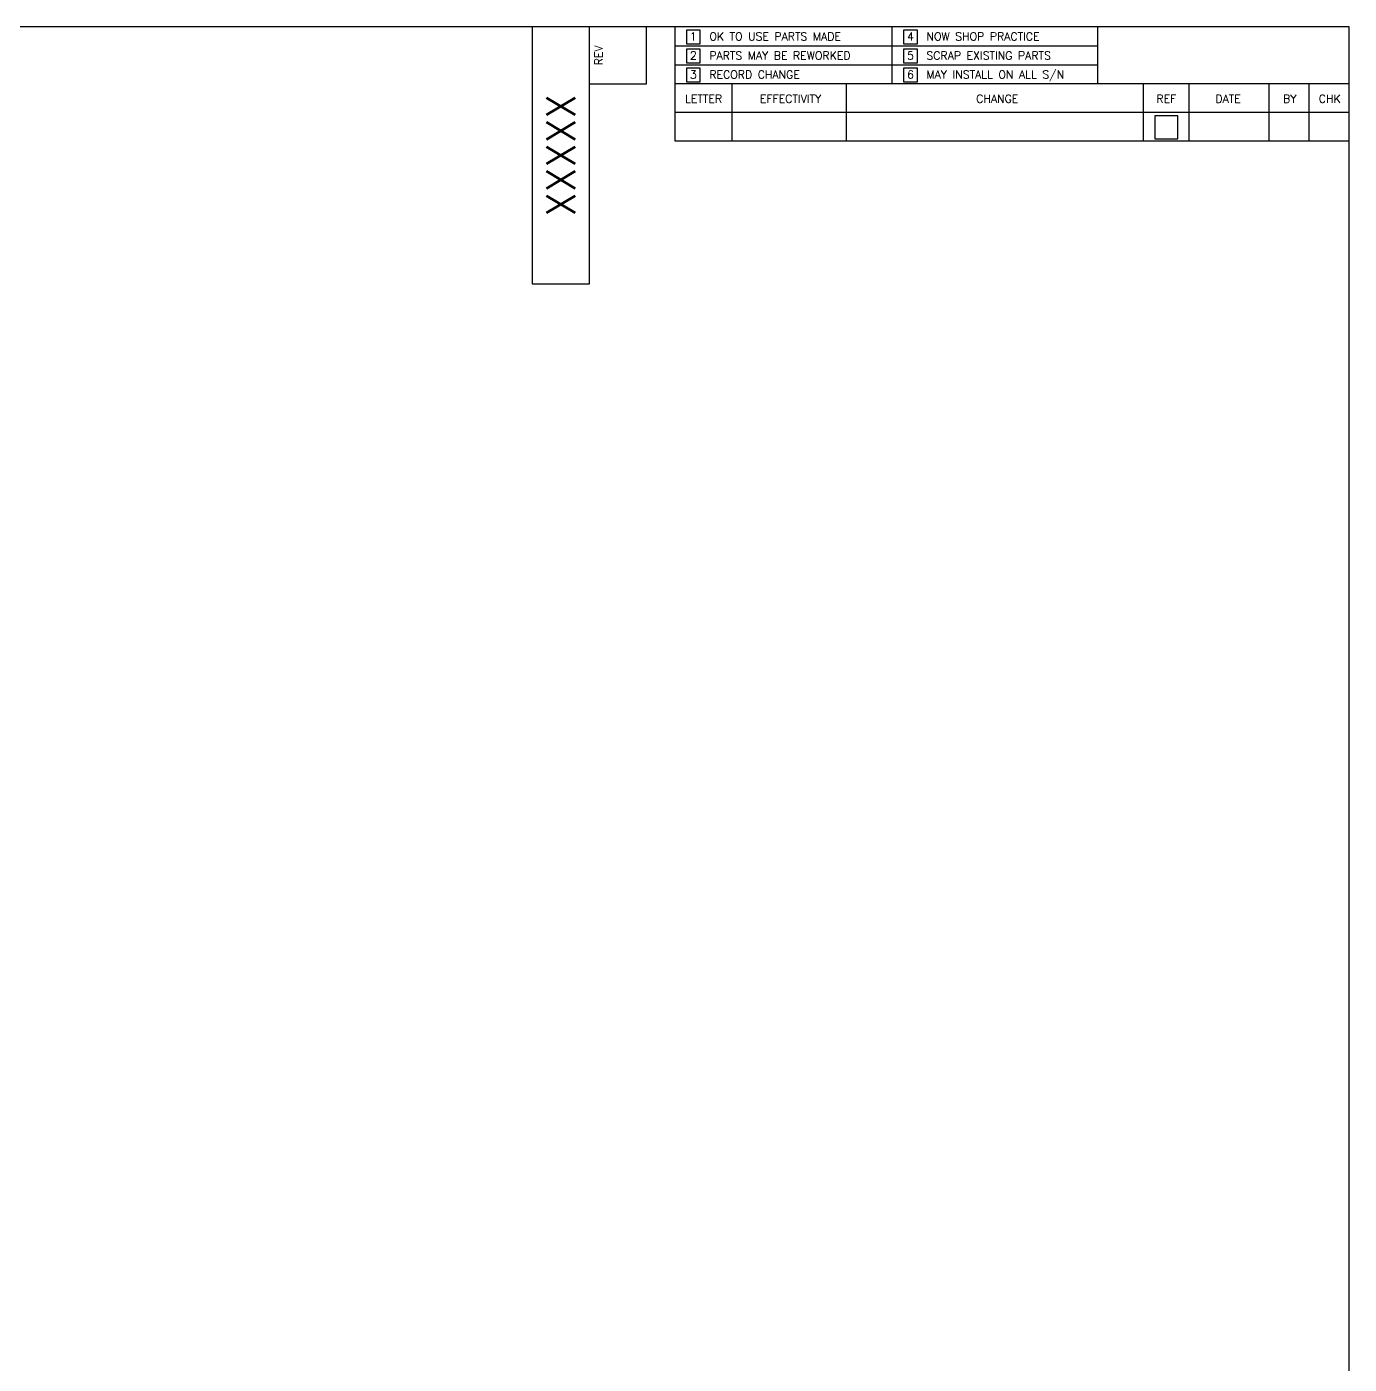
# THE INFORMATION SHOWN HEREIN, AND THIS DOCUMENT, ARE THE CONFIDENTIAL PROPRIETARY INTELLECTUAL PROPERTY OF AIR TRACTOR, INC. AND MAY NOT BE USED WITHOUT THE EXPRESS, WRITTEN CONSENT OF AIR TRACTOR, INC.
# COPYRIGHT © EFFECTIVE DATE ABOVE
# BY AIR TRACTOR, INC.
# Model space of a CAD drawing. Extents: x 0 to 81.7, y -2.9 to 20.5.
# Drawn here: x 20.43 to 32, y 8.82 to 20.52 of the extents above; entities that cross this region are included whole.
import ezdxf
from ezdxf.enums import TextEntityAlignment as Align

# ---------------------------------------------------------------- set-up
doc = ezdxf.new("R2010")
doc.units = 0
doc.header["$LTSCALE"] = 0.3
doc.header["$MEASUREMENT"] = 0
for name, color, linetype in [('NOTES', 2, 'CONTINUOUS'), ('TB', 1, 'CONTINUOUS'), ('TB Border', 9, 'CONTINUOUS')]:
    doc.layers.add(name, color=color, linetype=linetype)
doc.styles.add('070', font='ROMANS', dxfattribs={"height": 0.07})
doc.styles.add('250', font='ROMANS', dxfattribs={"height": 0.25})

msp = doc.modelspace()

# ---------------------------------------------------------------- linework, layer by layer
at = {"layer": 'TB', "color": 9}
for p, q in [((24.849, 20.52), (24.849, 18.27)), ((25.349, 18.27), (25.349, 20.52)), ((25.849, 20.02), (25.849, 20.52)), ((26.099, 19.52), (26.099, 20.52)), ((29.799, 20.02), (29.799, 20.52)), ((25.349, 20.02), (25.849, 20.02)), ((32, 20.02), (26.099, 20.02)), ((24.849, 18.27), (25.349, 18.27))]:
    msp.add_line(p, q, dxfattribs=at)
at = {"layer": 'TB', "color": 6}
for p, q in [((28, 20.02), (28, 20.52)), ((26.099, 20.353), (29.799, 20.353)), ((26.099, 20.187), (29.799, 20.187)), ((26.599, 19.52), (26.599, 20.02)), ((27.599, 19.52), (27.599, 20.02)), ((30.2, 19.52), (30.2, 20.02)), ((30.599, 19.52), (30.599, 20.02)), ((31.299, 19.52), (31.299, 20.02)), ((31.649, 19.52), (31.649, 20.02)), ((32, 19.77), (26.099, 19.77)), ((32, 19.52), (26.099, 19.52))]:
    msp.add_line(p, q, dxfattribs=at)
for points in [[(26.32, 20.49), (26.2, 20.49), (26.2, 20.37), (26.32, 20.37)], [(28.22, 20.49), (28.099, 20.49), (28.099, 20.37), (28.22, 20.37)], [(26.32, 20.323), (26.2, 20.323), (26.2, 20.203), (26.32, 20.203)], [(28.22, 20.323), (28.099, 20.323), (28.099, 20.203), (28.22, 20.203)], [(26.32, 20.157), (26.2, 20.157), (26.2, 20.037), (26.32, 20.037)], [(28.22, 20.157), (28.099, 20.157), (28.099, 20.037), (28.22, 20.037)], [(30.5, 19.74), (30.299, 19.74), (30.299, 19.54), (30.5, 19.54)]]:
    msp.add_lwpolyline(points, close=True, dxfattribs=at)
at = {"layer": 'TB Border', "color": 9}
msp.add_lwpolyline([(32, 0), (32, 20.52), (0, 20.52), (0, 0)], close=True, dxfattribs=at)

# ---------------------------------------------------------------- texts
at = {"layer": 'NOTES', "color": 11, "style": '250'}
msp.add_text('XXXXX', height=0.25, rotation=90, dxfattribs=at).set_placement((25.099, 19.395), align=Align.MIDDLE)
at = {"layer": 'TB', "color": 6, "style": '070'}
for s, p in [('1', (26.229, 20.4)), ('OK TO USE PARTS MADE', (26.399, 20.4)), ('4', (28.13, 20.4)), ('NOW SHOP PRACTICE', (28.299, 20.4)), ('2', (26.229, 20.233)), ('PARTS MAY BE REWORKED', (26.399, 20.233)), ('5', (28.13, 20.233)), ('SCRAP EXISTING PARTS', (28.299, 20.233)), ('3', (26.229, 20.067)), ('RECORD CHANGE', (26.399, 20.067)), ('6', (28.13, 20.067)), ('MAY INSTALL ON ALL S/N', (28.299, 20.067))]:
    msp.add_text(s, height=0.07, dxfattribs=at).set_placement(p)
msp.add_text('REV', height=0.07, rotation=90, dxfattribs=at).set_placement((25.43, 20.27), align=Align.MIDDLE)
for s, p in [('LETTER', (26.349, 19.89)), ('EFFECTIVITY', (27.11, 19.89)), ('CHANGE', (28.919, 19.89)), ('REF', (30.399, 19.89)), ('DATE', (30.939, 19.89)), ('BY', (31.479, 19.89)), ('CHK', (31.829, 19.89))]:
    msp.add_text(s, height=0.07, dxfattribs=at).set_placement(p, align=Align.MIDDLE)

doc.saveas('drawing.dxf')
